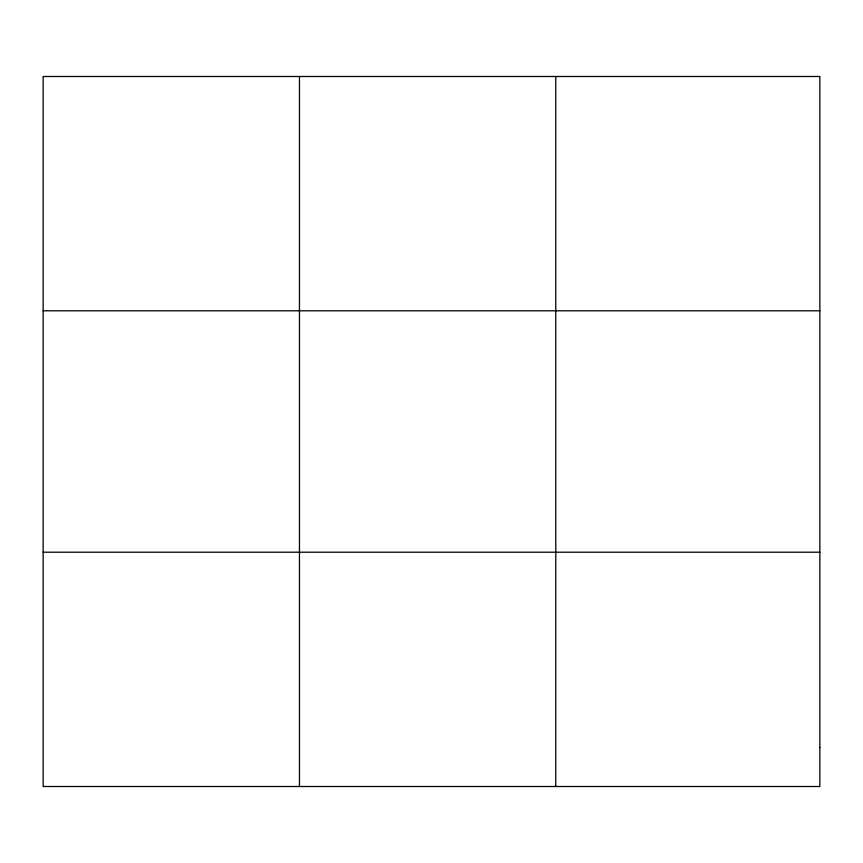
<?xml version="1.0" encoding="UTF-8"?>
<svg xmlns="http://www.w3.org/2000/svg" width="863" height="863" viewBox="0 0 863 863"><rect width="100%" height="100%" fill="white"/><g stroke="black" fill="none" stroke-linecap="round" stroke-linejoin="round"><path stroke-width="1.29" d="M299.461 786.506L299.461 76.494M555.772 786.506L555.772 76.494M43.15 310.799L819.85 310.799M43.15 552.201L819.85 552.201M819.85 747.455L819.85 786.506L43.15 786.506L43.15 76.494L819.85 76.494L819.85 747.455"/></g></svg>
